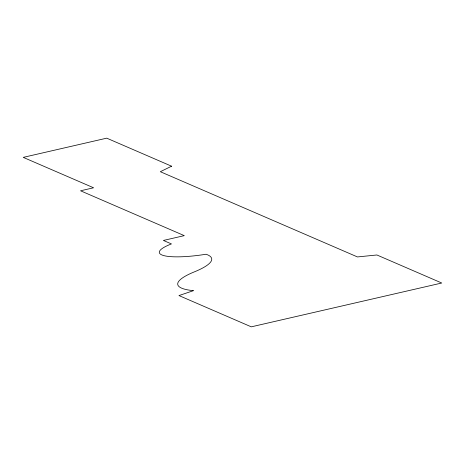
<?xml version="1.0" encoding="UTF-8"?>
<svg xmlns="http://www.w3.org/2000/svg" width="465" height="465" viewBox="0 0 465 465"><rect width="100%" height="100%" fill="white"/><g stroke="black" fill="none" stroke-linecap="round" stroke-linejoin="round"><path stroke-width="0.7" d="M171.579 166.197L160.332 171.707L357.446 256.936L376.912 254.977L441.75 283.016L251.292 326.837L178.955 295.566L193.487 290.66A74.202 14.665 -9.5 0 1 194.876 271.659A77.678 15.351 -9.5 0 0 206.036 254.245A47.395 9.37 -9.5 0 1 163.285 255.454A47.395 9.37 -9.5 0 1 171.451 243.922L163.407 240.446L184.28 235.639L80.544 190.79L93.587 187.784L23.25 157.373L106.741 138.163L171.579 166.197"/></g></svg>
